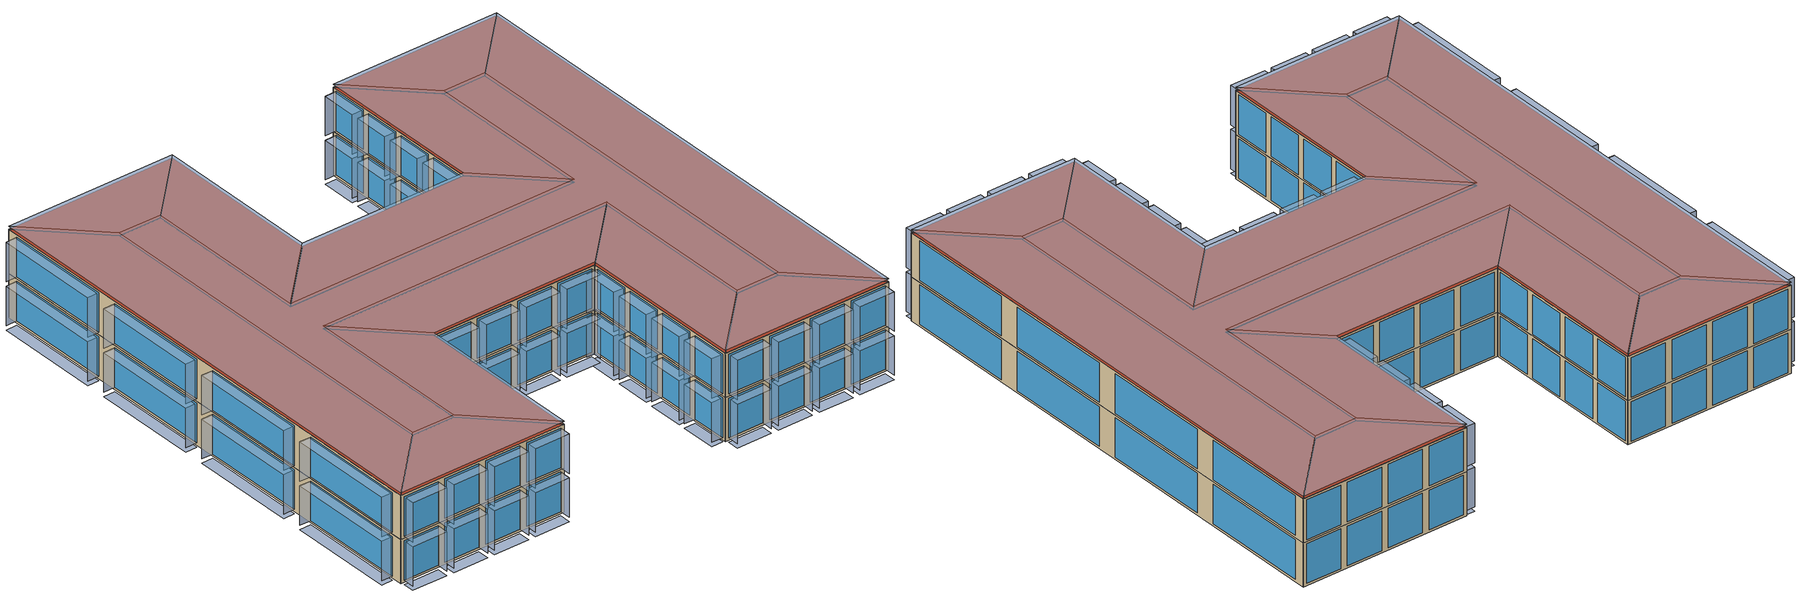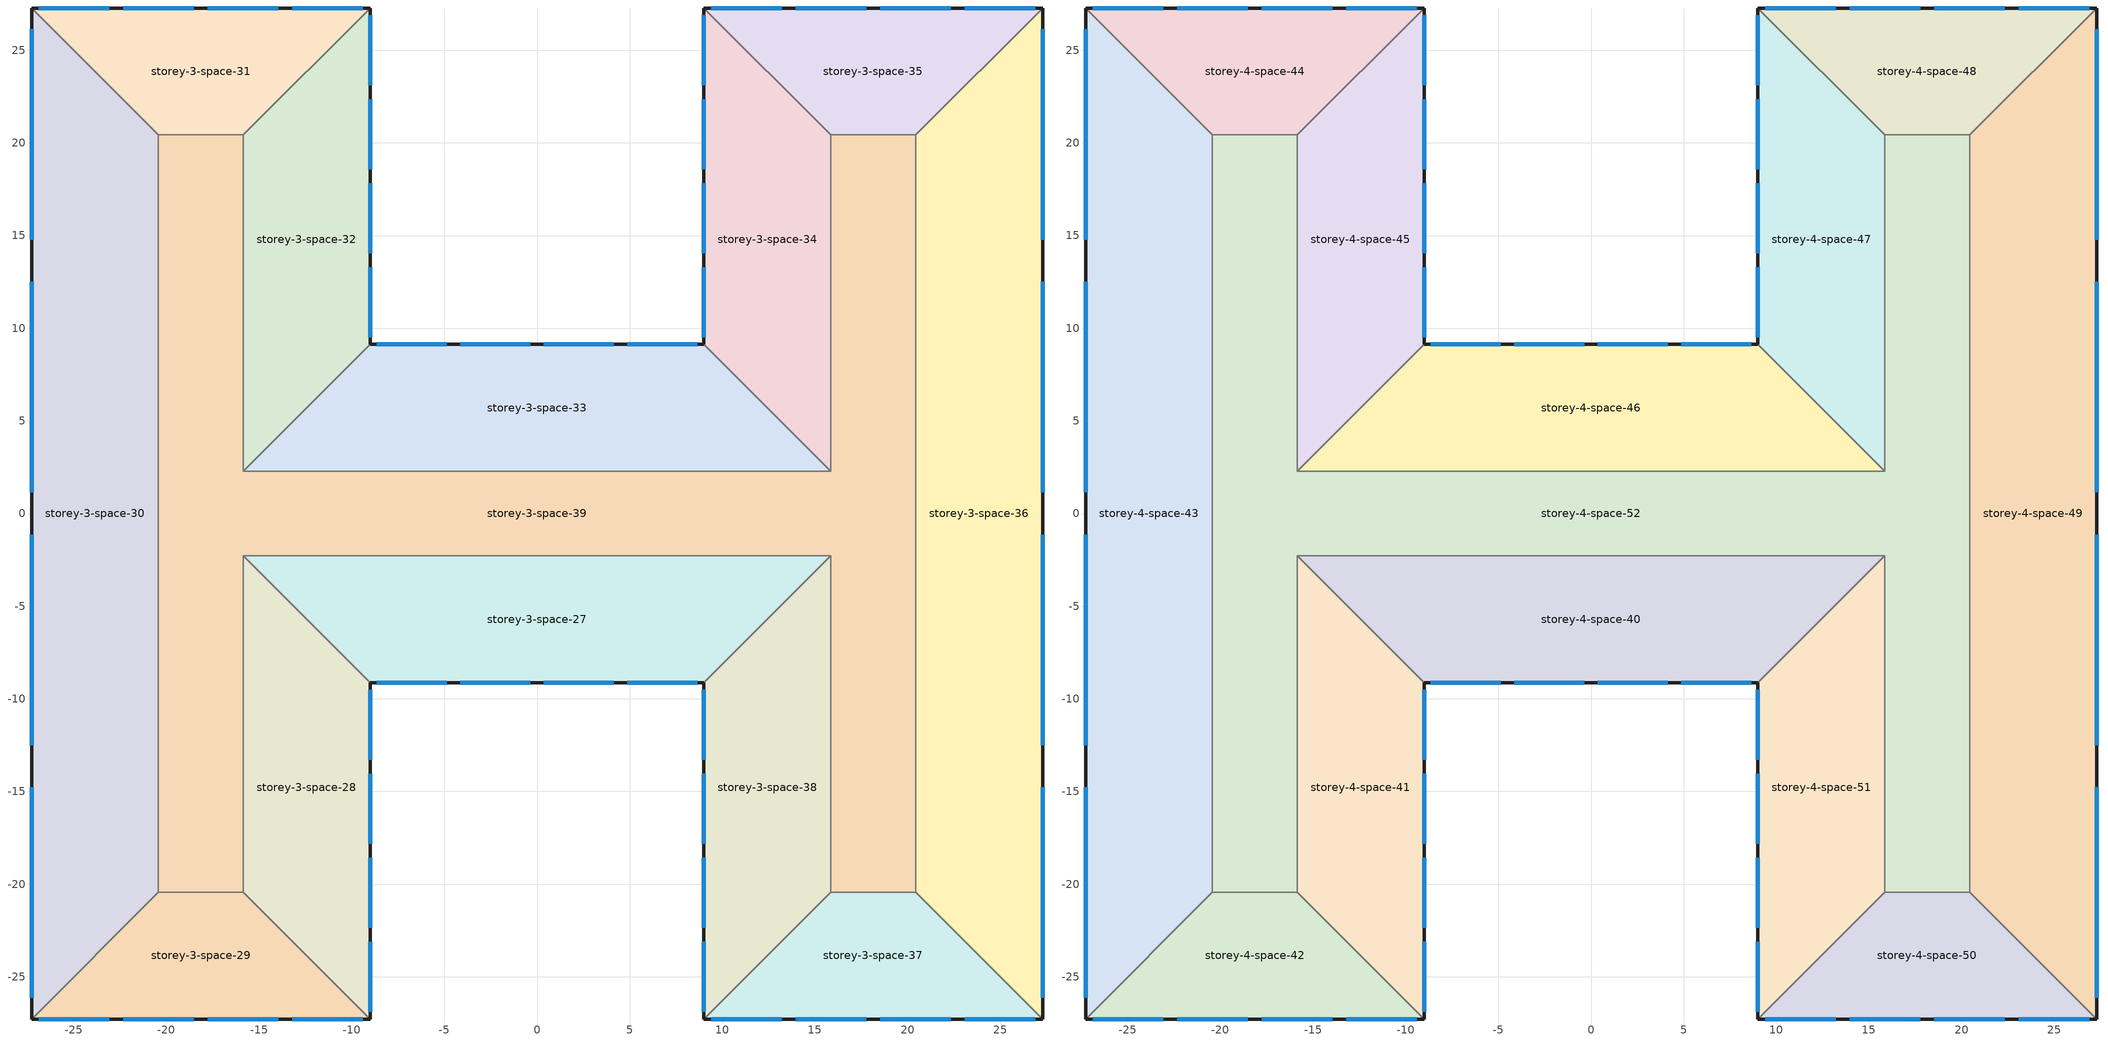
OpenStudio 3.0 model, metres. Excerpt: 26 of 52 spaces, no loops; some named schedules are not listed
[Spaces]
storey-3-space-27
 floor to storey-2-space-14 (Typical Interior Floor): -9.01,-9.13 -15.86,-2.28 15.86,-2.28 9.01,-9.13 z9.17
 wall outside (Typical Mass Wall CZ6 R-13): -9.01,-9.13 9.01,-9.13 z9.14:13.72
 wall to storey-3-space-39 (Typical Interior Wall): 15.86,-2.28 -15.86,-2.28 z9.14:13.72
 wall to storey-3-space-38 (Typical Interior Wall): 9.01,-9.13 15.86,-2.28 z9.14:13.72
 wall to storey-3-space-28 (Typical Interior Wall): -15.86,-2.28 -9.01,-9.13 z9.14:13.72
 window (Typical Mtl Framed CZ6 U-0.55 SHGC-0.4 VT-0.44): 4.88,-9.13 8.64,-9.13 / 0.38,-9.13 4.13,-9.13 / -4.13,-9.13 -0.38,-9.13 / -8.64,-9.13 -4.88,-9.13 z9.37:13.49
storey-3-space-28
 floor to storey-2-space-15 (Typical Interior Floor): -9.01,-27.28 -15.86,-20.43 -15.86,-2.28 -9.01,-9.13 z9.17
 wall outside (Typical Mass Wall CZ6 R-13): -9.01,-27.28 -9.01,-9.13 z9.14:13.72
 wall to storey-3-space-39 (Typical Interior Wall): -15.86,-2.28 -15.86,-20.43 z9.14:13.72
 wall to storey-3-space-29 (Typical Interior Wall): -15.86,-20.43 -9.01,-27.28 z9.14:13.72
 window (Typical Mtl Framed CZ6 U-0.55 SHGC-0.4 VT-0.44): -9.01,-13.29 -9.01,-9.51 / -9.01,-17.83 -9.01,-14.05 / -9.01,-22.37 -9.01,-18.58 / -9.01,-26.9 -9.01,-23.12 z9.37:13.49
storey-3-space-29
 floor to storey-2-space-16 (Typical Interior Floor): -27.28,-27.28 -20.43,-20.43 -15.86,-20.43 -9.01,-27.28 z9.17
 wall outside (Typical Mass Wall CZ6 R-13): -27.28,-27.28 -9.01,-27.28 z9.14:13.72
 wall to storey-3-space-39 (Typical Interior Wall): -15.86,-20.43 -20.43,-20.43 z9.14:13.72
 wall to storey-3-space-30 (Typical Interior Wall): -20.43,-20.43 -27.28,-27.28 z9.14:13.72
 window (Typical Mtl Framed CZ6 U-0.55 SHGC-0.4 VT-0.44): -13.2,-27.28 -9.39,-27.28 / -17.77,-27.28 -13.96,-27.28 / -22.33,-27.28 -18.53,-27.28 / -26.9,-27.28 -23.09,-27.28 z9.37:13.49
storey-3-space-30
 floor to storey-2-space-17 (Typical Interior Floor): -27.28,27.28 -20.43,20.43 -20.43,-20.43 -27.28,-27.28 z9.17
 wall outside (Typical Mass Wall CZ6 R-13): -27.28,27.28 -27.28,-27.28 z9.14:13.72
 wall to storey-3-space-39 (Typical Interior Wall): -20.43,-20.43 -20.43,20.43 z9.14:13.72
 wall to storey-3-space-31 (Typical Interior Wall): -20.43,20.43 -27.28,27.28 z9.14:13.72
 window (Typical Mtl Framed CZ6 U-0.55 SHGC-0.4 VT-0.44): -27.28,-14.78 -27.28,-26.14 / -27.28,-1.14 -27.28,-12.5 / -27.28,12.5 -27.28,1.14 / -27.28,26.14 -27.28,14.78 z9.37:13.49
storey-3-space-31
 floor to storey-2-space-18 (Typical Interior Floor): -9.01,27.28 -15.86,20.43 -20.43,20.43 -27.28,27.28 z9.17
 wall outside (Typical Mass Wall CZ6 R-13): -9.01,27.28 -27.28,27.28 z9.14:13.72
 wall to storey-3-space-39 (Typical Interior Wall): -20.43,20.43 -15.86,20.43 z9.14:13.72
 wall to storey-3-space-32 (Typical Interior Wall): -15.86,20.43 -9.01,27.28 z9.14:13.72
 window (Typical Mtl Framed CZ6 U-0.55 SHGC-0.4 VT-0.44): -23.09,27.28 -26.9,27.28 / -18.53,27.28 -22.33,27.28 / -13.96,27.28 -17.77,27.28 / -9.39,27.28 -13.2,27.28 z9.37:13.49
storey-3-space-32
 floor to storey-2-space-19 (Typical Interior Floor): -9.01,9.13 -15.86,2.28 -15.86,20.43 -9.01,27.28 z9.17
 wall outside (Typical Mass Wall CZ6 R-13): -9.01,9.13 -9.01,27.28 z9.14:13.72
 wall to storey-3-space-39 (Typical Interior Wall): -15.86,20.43 -15.86,2.28 z9.14:13.72
 wall to storey-3-space-33 (Typical Interior Wall): -15.86,2.28 -9.01,9.13 z9.14:13.72
 window (Typical Mtl Framed CZ6 U-0.55 SHGC-0.4 VT-0.44): -9.01,23.12 -9.01,26.9 / -9.01,18.58 -9.01,22.37 / -9.01,14.05 -9.01,17.83 / -9.01,9.51 -9.01,13.29 z9.37:13.49
storey-3-space-33
 floor to storey-2-space-20 (Typical Interior Floor): 9.01,9.13 15.86,2.28 -15.86,2.28 -9.01,9.13 z9.17
 wall outside (Typical Mass Wall CZ6 R-13): 9.01,9.13 -9.01,9.13 z9.14:13.72
 wall to storey-3-space-39 (Typical Interior Wall): -15.86,2.28 15.86,2.28 z9.14:13.72
 wall to storey-3-space-34 (Typical Interior Wall): 15.86,2.28 9.01,9.13 z9.14:13.72
 window (Typical Mtl Framed CZ6 U-0.55 SHGC-0.4 VT-0.44): -4.88,9.13 -8.64,9.13 / -0.38,9.13 -4.13,9.13 / 4.13,9.13 0.38,9.13 / 8.64,9.13 4.88,9.13 z9.37:13.49
storey-3-space-34
 floor to storey-2-space-21 (Typical Interior Floor): 9.01,27.28 15.86,20.43 15.86,2.28 9.01,9.13 z9.17
 wall outside (Typical Mass Wall CZ6 R-13): 9.01,27.28 9.01,9.13 z9.14:13.72
 wall to storey-3-space-39 (Typical Interior Wall): 15.86,2.28 15.86,20.43 z9.14:13.72
 wall to storey-3-space-35 (Typical Interior Wall): 15.86,20.43 9.01,27.28 z9.14:13.72
 window (Typical Mtl Framed CZ6 U-0.55 SHGC-0.4 VT-0.44): 9.01,13.29 9.01,9.51 / 9.01,17.83 9.01,14.05 / 9.01,22.37 9.01,18.58 / 9.01,26.9 9.01,23.12 z9.37:13.49
storey-3-space-35
 floor to storey-2-space-22 (Typical Interior Floor): 27.28,27.28 20.43,20.43 15.86,20.43 9.01,27.28 z9.17
 wall outside (Typical Mass Wall CZ6 R-13): 27.28,27.28 9.01,27.28 z9.14:13.72
 wall to storey-3-space-39 (Typical Interior Wall): 15.86,20.43 20.43,20.43 z9.14:13.72
 wall to storey-3-space-36 (Typical Interior Wall): 20.43,20.43 27.28,27.28 z9.14:13.72
 window (Typical Mtl Framed CZ6 U-0.55 SHGC-0.4 VT-0.44): 13.2,27.28 9.39,27.28 / 17.77,27.28 13.96,27.28 / 22.33,27.28 18.53,27.28 / 26.9,27.28 23.09,27.28 z9.37:13.49
storey-3-space-36
 floor to storey-2-space-23 (Typical Interior Floor): 27.28,-27.28 20.43,-20.43 20.43,20.43 27.28,27.28 z9.17
 wall outside (Typical Mass Wall CZ6 R-13): 27.28,-27.28 27.28,27.28 z9.14:13.72
 wall to storey-3-space-39 (Typical Interior Wall): 20.43,20.43 20.43,-20.43 z9.14:13.72
 wall to storey-3-space-37 (Typical Interior Wall): 20.43,-20.43 27.28,-27.28 z9.14:13.72
 window (Typical Mtl Framed CZ6 U-0.55 SHGC-0.4 VT-0.44): 27.28,14.78 27.28,26.14 / 27.28,1.14 27.28,12.5 / 27.28,-12.5 27.28,-1.14 / 27.28,-26.14 27.28,-14.78 z9.37:13.49
storey-3-space-37
 floor to storey-2-space-24 (Typical Interior Floor): 9.01,-27.28 15.86,-20.43 20.43,-20.43 27.28,-27.28 z9.17
 wall outside (Typical Mass Wall CZ6 R-13): 9.01,-27.28 27.28,-27.28 z9.14:13.72
 wall to storey-3-space-39 (Typical Interior Wall): 20.43,-20.43 15.86,-20.43 z9.14:13.72
 wall to storey-3-space-38 (Typical Interior Wall): 15.86,-20.43 9.01,-27.28 z9.14:13.72
 window (Typical Mtl Framed CZ6 U-0.55 SHGC-0.4 VT-0.44): 23.09,-27.28 26.9,-27.28 / 18.53,-27.28 22.33,-27.28 / 13.96,-27.28 17.77,-27.28 / 9.39,-27.28 13.2,-27.28 z9.37:13.49
storey-3-space-38
 floor to storey-2-space-25 (Typical Interior Floor): 9.01,-9.13 15.86,-2.28 15.86,-20.43 9.01,-27.28 z9.17
 wall outside (Typical Mass Wall CZ6 R-13): 9.01,-9.13 9.01,-27.28 z9.14:13.72
 wall to storey-3-space-39 (Typical Interior Wall): 15.86,-20.43 15.86,-2.28 z9.14:13.72
 window (Typical Mtl Framed CZ6 U-0.55 SHGC-0.4 VT-0.44): 9.01,-23.12 9.01,-26.9 / 9.01,-18.58 9.01,-22.37 / 9.01,-14.05 9.01,-17.83 / 9.01,-9.51 9.01,-13.29 z9.37:13.49
storey-3-space-39
 floor to storey-2-space-26 (Typical Interior Floor): 15.86,-2.28 -15.86,-2.28 -15.86,-20.43 -20.43,-20.43 -20.43,20.43 -15.86,20.43 -15.86,2.28 15.86,2.28 15.86,20.43 20.43,20.43 20.43,-20.43 15.86,-20.43 z9.17
storey-4-space-40
 floor to storey-3-space-27 (Typical Interior Floor): -9.01,-9.13 -15.86,-2.28 15.86,-2.28 9.01,-9.13 z13.75
 wall outside (Typical Mass Wall CZ6 R-13): -9.01,-9.13 9.01,-9.13 z13.72:18.29
 wall to storey-4-space-52 (Typical Interior Wall): 15.86,-2.28 -15.86,-2.28 z13.72:18.29
 wall to storey-4-space-51 (Typical Interior Wall): 9.01,-9.13 15.86,-2.28 z13.72:18.29
 wall to storey-4-space-41 (Typical Interior Wall): -15.86,-2.28 -9.01,-9.13 z13.72:18.29
 window (Typical Mtl Framed CZ6 U-0.55 SHGC-0.4 VT-0.44): 4.88,-9.13 8.64,-9.13 / 0.38,-9.13 4.13,-9.13 / -4.13,-9.13 -0.38,-9.13 / -8.64,-9.13 -4.88,-9.13 z13.94:18.06
 roof outside (Typical IEAD Roof CZ6 R-21): 9.01,-9.13 15.86,-2.28 -15.86,-2.28 -9.01,-9.13 z18.32
storey-4-space-41
 floor to storey-3-space-28 (Typical Interior Floor): -9.01,-27.28 -15.86,-20.43 -15.86,-2.28 -9.01,-9.13 z13.75
 wall outside (Typical Mass Wall CZ6 R-13): -9.01,-27.28 -9.01,-9.13 z13.72:18.29
 wall to storey-4-space-52 (Typical Interior Wall): -15.86,-2.28 -15.86,-20.43 z13.72:18.29
 wall to storey-4-space-42 (Typical Interior Wall): -15.86,-20.43 -9.01,-27.28 z13.72:18.29
 window (Typical Mtl Framed CZ6 U-0.55 SHGC-0.4 VT-0.44): -9.01,-13.29 -9.01,-9.51 / -9.01,-17.83 -9.01,-14.05 / -9.01,-22.37 -9.01,-18.58 / -9.01,-26.9 -9.01,-23.12 z13.94:18.06
 roof outside (Typical IEAD Roof CZ6 R-21): -9.01,-9.13 -15.86,-2.28 -15.86,-20.43 -9.01,-27.28 z18.32
storey-4-space-42
 floor to storey-3-space-29 (Typical Interior Floor): -27.28,-27.28 -20.43,-20.43 -15.86,-20.43 -9.01,-27.28 z13.75
 wall outside (Typical Mass Wall CZ6 R-13): -27.28,-27.28 -9.01,-27.28 z13.72:18.29
 wall to storey-4-space-52 (Typical Interior Wall): -15.86,-20.43 -20.43,-20.43 z13.72:18.29
 wall to storey-4-space-43 (Typical Interior Wall): -20.43,-20.43 -27.28,-27.28 z13.72:18.29
 window (Typical Mtl Framed CZ6 U-0.55 SHGC-0.4 VT-0.44): -13.2,-27.28 -9.39,-27.28 / -17.77,-27.28 -13.96,-27.28 / -22.33,-27.28 -18.53,-27.28 / -26.9,-27.28 -23.09,-27.28 z13.94:18.06
 roof outside (Typical IEAD Roof CZ6 R-21): -9.01,-27.28 -15.86,-20.43 -20.43,-20.43 -27.28,-27.28 z18.32
storey-4-space-43
 floor to storey-3-space-30 (Typical Interior Floor): -27.28,27.28 -20.43,20.43 -20.43,-20.43 -27.28,-27.28 z13.75
 wall outside (Typical Mass Wall CZ6 R-13): -27.28,27.28 -27.28,-27.28 z13.72:18.29
 wall to storey-4-space-52 (Typical Interior Wall): -20.43,-20.43 -20.43,20.43 z13.72:18.29
 wall to storey-4-space-44 (Typical Interior Wall): -20.43,20.43 -27.28,27.28 z13.72:18.29
 window (Typical Mtl Framed CZ6 U-0.55 SHGC-0.4 VT-0.44): -27.28,-14.78 -27.28,-26.14 / -27.28,-1.14 -27.28,-12.5 / -27.28,12.5 -27.28,1.14 / -27.28,26.14 -27.28,14.78 z13.94:18.06
 roof outside (Typical IEAD Roof CZ6 R-21): -27.28,-27.28 -20.43,-20.43 -20.43,20.43 -27.28,27.28 z18.32
storey-4-space-44
 floor to storey-3-space-31 (Typical Interior Floor): -9.01,27.28 -15.86,20.43 -20.43,20.43 -27.28,27.28 z13.75
 wall outside (Typical Mass Wall CZ6 R-13): -9.01,27.28 -27.28,27.28 z13.72:18.29
 wall to storey-4-space-52 (Typical Interior Wall): -20.43,20.43 -15.86,20.43 z13.72:18.29
 wall to storey-4-space-45 (Typical Interior Wall): -15.86,20.43 -9.01,27.28 z13.72:18.29
 window (Typical Mtl Framed CZ6 U-0.55 SHGC-0.4 VT-0.44): -23.09,27.28 -26.9,27.28 / -18.53,27.28 -22.33,27.28 / -13.96,27.28 -17.77,27.28 / -9.39,27.28 -13.2,27.28 z13.94:18.06
 roof outside (Typical IEAD Roof CZ6 R-21): -27.28,27.28 -20.43,20.43 -15.86,20.43 -9.01,27.28 z18.32
storey-4-space-45
 floor to storey-3-space-32 (Typical Interior Floor): -9.01,9.13 -15.86,2.28 -15.86,20.43 -9.01,27.28 z13.75
 wall outside (Typical Mass Wall CZ6 R-13): -9.01,9.13 -9.01,27.28 z13.72:18.29
 wall to storey-4-space-52 (Typical Interior Wall): -15.86,20.43 -15.86,2.28 z13.72:18.29
 wall to storey-4-space-46 (Typical Interior Wall): -15.86,2.28 -9.01,9.13 z13.72:18.29
 window (Typical Mtl Framed CZ6 U-0.55 SHGC-0.4 VT-0.44): -9.01,23.12 -9.01,26.9 / -9.01,18.58 -9.01,22.37 / -9.01,14.05 -9.01,17.83 / -9.01,9.51 -9.01,13.29 z13.94:18.06
 roof outside (Typical IEAD Roof CZ6 R-21): -9.01,27.28 -15.86,20.43 -15.86,2.28 -9.01,9.13 z18.32
storey-4-space-46
 floor to storey-3-space-33 (Typical Interior Floor): 9.01,9.13 15.86,2.28 -15.86,2.28 -9.01,9.13 z13.75
 wall outside (Typical Mass Wall CZ6 R-13): 9.01,9.13 -9.01,9.13 z13.72:18.29
 wall to storey-4-space-52 (Typical Interior Wall): -15.86,2.28 15.86,2.28 z13.72:18.29
 wall to storey-4-space-47 (Typical Interior Wall): 15.86,2.28 9.01,9.13 z13.72:18.29
 window (Typical Mtl Framed CZ6 U-0.55 SHGC-0.4 VT-0.44): -4.88,9.13 -8.64,9.13 / -0.38,9.13 -4.13,9.13 / 4.13,9.13 0.38,9.13 / 8.64,9.13 4.88,9.13 z13.94:18.06
 roof outside (Typical IEAD Roof CZ6 R-21): -9.01,9.13 -15.86,2.28 15.86,2.28 9.01,9.13 z18.32
storey-4-space-47
 floor to storey-3-space-34 (Typical Interior Floor): 9.01,27.28 15.86,20.43 15.86,2.28 9.01,9.13 z13.75
 wall outside (Typical Mass Wall CZ6 R-13): 9.01,27.28 9.01,9.13 z13.72:18.29
 wall to storey-4-space-52 (Typical Interior Wall): 15.86,2.28 15.86,20.43 z13.72:18.29
 wall to storey-4-space-48 (Typical Interior Wall): 15.86,20.43 9.01,27.28 z13.72:18.29
 window (Typical Mtl Framed CZ6 U-0.55 SHGC-0.4 VT-0.44): 9.01,13.29 9.01,9.51 / 9.01,17.83 9.01,14.05 / 9.01,22.37 9.01,18.58 / 9.01,26.9 9.01,23.12 z13.94:18.06
 roof outside (Typical IEAD Roof CZ6 R-21): 9.01,9.13 15.86,2.28 15.86,20.43 9.01,27.28 z18.32
storey-4-space-48
 floor to storey-3-space-35 (Typical Interior Floor): 27.28,27.28 20.43,20.43 15.86,20.43 9.01,27.28 z13.75
 wall outside (Typical Mass Wall CZ6 R-13): 27.28,27.28 9.01,27.28 z13.72:18.29
 wall to storey-4-space-52 (Typical Interior Wall): 15.86,20.43 20.43,20.43 z13.72:18.29
 wall to storey-4-space-49 (Typical Interior Wall): 20.43,20.43 27.28,27.28 z13.72:18.29
 window (Typical Mtl Framed CZ6 U-0.55 SHGC-0.4 VT-0.44): 13.2,27.28 9.39,27.28 / 17.77,27.28 13.96,27.28 / 22.33,27.28 18.53,27.28 / 26.9,27.28 23.09,27.28 z13.94:18.06
 roof outside (Typical IEAD Roof CZ6 R-21): 9.01,27.28 15.86,20.43 20.43,20.43 27.28,27.28 z18.32
storey-4-space-49
 floor to storey-3-space-36 (Typical Interior Floor): 27.28,-27.28 20.43,-20.43 20.43,20.43 27.28,27.28 z13.75
 wall outside (Typical Mass Wall CZ6 R-13): 27.28,-27.28 27.28,27.28 z13.72:18.29
 wall to storey-4-space-52 (Typical Interior Wall): 20.43,20.43 20.43,-20.43 z13.72:18.29
 wall to storey-4-space-50 (Typical Interior Wall): 20.43,-20.43 27.28,-27.28 z13.72:18.29
 window (Typical Mtl Framed CZ6 U-0.55 SHGC-0.4 VT-0.44): 27.28,14.78 27.28,26.14 / 27.28,1.14 27.28,12.5 / 27.28,-12.5 27.28,-1.14 / 27.28,-26.14 27.28,-14.78 z13.94:18.06
 roof outside (Typical IEAD Roof CZ6 R-21): 27.28,27.28 20.43,20.43 20.43,-20.43 27.28,-27.28 z18.32
storey-4-space-50
 floor to storey-3-space-37 (Typical Interior Floor): 9.01,-27.28 15.86,-20.43 20.43,-20.43 27.28,-27.28 z13.75
 wall outside (Typical Mass Wall CZ6 R-13): 9.01,-27.28 27.28,-27.28 z13.72:18.29
 wall to storey-4-space-52 (Typical Interior Wall): 20.43,-20.43 15.86,-20.43 z13.72:18.29
 wall to storey-4-space-51 (Typical Interior Wall): 15.86,-20.43 9.01,-27.28 z13.72:18.29
 window (Typical Mtl Framed CZ6 U-0.55 SHGC-0.4 VT-0.44): 23.09,-27.28 26.9,-27.28 / 18.53,-27.28 22.33,-27.28 / 13.96,-27.28 17.77,-27.28 / 9.39,-27.28 13.2,-27.28 z13.94:18.06
 roof outside (Typical IEAD Roof CZ6 R-21): 27.28,-27.28 20.43,-20.43 15.86,-20.43 9.01,-27.28 z18.32
storey-4-space-51
 floor to storey-3-space-38 (Typical Interior Floor): 9.01,-9.13 15.86,-2.28 15.86,-20.43 9.01,-27.28 z13.75
 wall outside (Typical Mass Wall CZ6 R-13): 9.01,-9.13 9.01,-27.28 z13.72:18.29
 wall to storey-4-space-52 (Typical Interior Wall): 15.86,-20.43 15.86,-2.28 z13.72:18.29
 window (Typical Mtl Framed CZ6 U-0.55 SHGC-0.4 VT-0.44): 9.01,-23.12 9.01,-26.9 / 9.01,-18.58 9.01,-22.37 / 9.01,-14.05 9.01,-17.83 / 9.01,-9.51 9.01,-13.29 z13.94:18.06
 roof outside (Typical IEAD Roof CZ6 R-21): 9.01,-27.28 15.86,-20.43 15.86,-2.28 9.01,-9.13 z18.32
storey-4-space-52
 floor to storey-3-space-39 (Typical Interior Floor): 15.86,-2.28 -15.86,-2.28 -15.86,-20.43 -20.43,-20.43 -20.43,20.43 -15.86,20.43 -15.86,2.28 15.86,2.28 15.86,20.43 20.43,20.43 20.43,-20.43 15.86,-20.43 z13.75
 roof outside (Typical IEAD Roof CZ6 R-21): 15.86,-20.43 20.43,-20.43 20.43,20.43 15.86,20.43 15.86,2.28 -15.86,2.28 -15.86,20.43 -20.43,20.43 -20.43,-20.43 -15.86,-20.43 -15.86,-2.28 15.86,-2.28 z18.32
shading: 4.88,-9.13 4.88,-10.35 / 8.64,-10.35 8.64,-9.13 / 0.38,-9.13 0.38,-10.35 / 4.13,-10.35 4.13,-9.13 / -4.13,-9.13 -4.13,-10.35 / -0.38,-10.35 -0.38,-9.13 / -8.64,-9.13 -8.64,-10.35 / -4.88,-10.35 -4.88,-9.13 / -13.2,-27.28 -13.2,-28.5 / -9.39,-28.5 -9.39,-27.28 / -17.77,-27.28 -17.77,-28.5 / -13.96,-28.5 -13.96,-27.28 / -22.33,-27.28 -22.33,-28.5 / -18.53,-28.5 -18.53,-27.28 / -26.9,-27.28 -26.9,-28.5 / -23.09,-28.5 -23.09,-27.28 / -27.28,-14.78 -28.5,-14.78 / -28.5,-26.14 -27.28,-26.14 / -27.28,-1.14 -28.5,-1.14 / -28.5,-12.5 -27.28,-12.5 / -27.28,12.5 -28.5,12.5 / -28.5,1.14 -27.28,1.14 / -27.28,26.14 -28.5,26.14 / -28.5,14.78 -27.28,14.78 / 9.01,13.29 7.79,13.29 / 7.79,9.51 9.01,9.51 / 9.01,17.83 7.79,17.83 / 7.79,14.05 9.01,14.05 / 9.01,22.37 7.79,22.37 / 7.79,18.58 9.01,18.58 / 9.01,26.9 7.79,26.9 / 7.79,23.12 9.01,23.12 / 23.09,-27.28 23.09,-28.5 / 26.9,-28.5 26.9,-27.28 / 18.53,-27.28 18.53,-28.5 / 22.33,-28.5 22.33,-27.28 / 13.96,-27.28 13.96,-28.5 / 17.77,-28.5 17.77,-27.28 / 9.39,-27.28 9.39,-28.5 / 13.2,-28.5 13.2,-27.28 / 9.01,-23.12 7.79,-23.12 / 7.79,-26.9 9.01,-26.9 / 9.01,-18.58 7.79,-18.58 / 7.79,-22.37 9.01,-22.37 / 9.01,-14.05 7.79,-14.05 / 7.79,-17.83 9.01,-17.83 / 9.01,-9.51 7.79,-9.51 / 7.79,-13.29 9.01,-13.29 z9.37:13.49; 4.88,-9.13 4.88,-10.35 / 8.64,-10.35 8.64,-9.13 / 0.38,-9.13 0.38,-10.35 / 4.13,-10.35 4.13,-9.13 / -4.13,-9.13 -4.13,-10.35 / -0.38,-10.35 -0.38,-9.13 / -8.64,-9.13 -8.64,-10.35 / -4.88,-10.35 -4.88,-9.13 / -13.2,-27.28 -13.2,-28.5 / -9.39,-28.5 -9.39,-27.28 / -17.77,-27.28 -17.77,-28.5 / -13.96,-28.5 -13.96,-27.28 / -22.33,-27.28 -22.33,-28.5 / -18.53,-28.5 -18.53,-27.28 / -26.9,-27.28 -26.9,-28.5 / -23.09,-28.5 -23.09,-27.28 / -27.28,-14.78 -28.5,-14.78 / -28.5,-26.14 -27.28,-26.14 / -27.28,-1.14 -28.5,-1.14 / -28.5,-12.5 -27.28,-12.5 / -27.28,12.5 -28.5,12.5 / -28.5,1.14 -27.28,1.14 / -27.28,26.14 -28.5,26.14 / -28.5,14.78 -27.28,14.78 / 9.01,13.29 7.79,13.29 / 7.79,9.51 9.01,9.51 / 9.01,17.83 7.79,17.83 / 7.79,14.05 9.01,14.05 / 9.01,22.37 7.79,22.37 / 7.79,18.58 9.01,18.58 / 9.01,26.9 7.79,26.9 / 7.79,23.12 9.01,23.12 / 23.09,-27.28 23.09,-28.5 / 26.9,-28.5 26.9,-27.28 / 18.53,-27.28 18.53,-28.5 / 22.33,-28.5 22.33,-27.28 / 13.96,-27.28 13.96,-28.5 / 17.77,-28.5 17.77,-27.28 / 9.39,-27.28 9.39,-28.5 / 13.2,-28.5 13.2,-27.28 / 9.01,-23.12 7.79,-23.12 / 7.79,-26.9 9.01,-26.9 / 9.01,-18.58 7.79,-18.58 / 7.79,-22.37 9.01,-22.37 / 9.01,-14.05 7.79,-14.05 / 7.79,-17.83 9.01,-17.83 / 9.01,-9.51 7.79,-9.51 / 7.79,-13.29 9.01,-13.29 z13.94:18.06; 4.88,-9.13 4.88,-10.35 8.64,-10.35 8.64,-9.13 z8.92; 0.38,-9.13 0.38,-10.35 4.13,-10.35 4.13,-9.13 z8.92; -4.13,-9.13 -4.13,-10.35 -0.38,-10.35 -0.38,-9.13 z8.92; -8.64,-9.13 -8.64,-10.35 -4.88,-10.35 -4.88,-9.13 z8.92; -13.2,-27.28 -13.2,-28.5 -9.39,-28.5 -9.39,-27.28 z8.92; -17.77,-27.28 -17.77,-28.5 -13.96,-28.5 -13.96,-27.28 z8.92; -22.33,-27.28 -22.33,-28.5 -18.53,-28.5 -18.53,-27.28 z8.92; -26.9,-27.28 -26.9,-28.5 -23.09,-28.5 -23.09,-27.28 z8.92; -27.28,-14.78 -28.5,-14.78 -28.5,-26.14 -27.28,-26.14 z8.92; -27.28,-1.14 -28.5,-1.14 -28.5,-12.5 -27.28,-12.5 z8.92; -27.28,12.5 -28.5,12.5 -28.5,1.14 -27.28,1.14 z8.92; -27.28,26.14 -28.5,26.14 -28.5,14.78 -27.28,14.78 z8.92; 9.01,13.29 7.79,13.29 7.79,9.51 9.01,9.51 z8.92; 9.01,17.83 7.79,17.83 7.79,14.05 9.01,14.05 z8.92; 9.01,22.37 7.79,22.37 7.79,18.58 9.01,18.58 z8.92; 9.01,26.9 7.79,26.9 7.79,23.12 9.01,23.12 z8.92; 23.09,-27.28 23.09,-28.5 26.9,-28.5 26.9,-27.28 z8.92; 18.53,-27.28 18.53,-28.5 22.33,-28.5 22.33,-27.28 z8.92; 13.96,-27.28 13.96,-28.5 17.77,-28.5 17.77,-27.28 z8.92; 9.39,-27.28 9.39,-28.5 13.2,-28.5 13.2,-27.28 z8.92; 9.01,-23.12 7.79,-23.12 7.79,-26.9 9.01,-26.9 z8.92; 9.01,-18.58 7.79,-18.58 7.79,-22.37 9.01,-22.37 z8.92; 9.01,-14.05 7.79,-14.05 7.79,-17.83 9.01,-17.83 z8.92; 9.01,-9.51 7.79,-9.51 7.79,-13.29 9.01,-13.29 z8.92; 4.88,-9.13 4.88,-10.35 8.64,-10.35 8.64,-9.13 z13.49; 0.38,-9.13 0.38,-10.35 4.13,-10.35 4.13,-9.13 z13.49; -4.13,-9.13 -4.13,-10.35 -0.38,-10.35 -0.38,-9.13 z13.49; -8.64,-9.13 -8.64,-10.35 -4.88,-10.35 -4.88,-9.13 z13.49; -13.2,-27.28 -13.2,-28.5 -9.39,-28.5 -9.39,-27.28 z13.49; -17.77,-27.28 -17.77,-28.5 -13.96,-28.5 -13.96,-27.28 z13.49; -22.33,-27.28 -22.33,-28.5 -18.53,-28.5 -18.53,-27.28 z13.49; -26.9,-27.28 -26.9,-28.5 -23.09,-28.5 -23.09,-27.28 z13.49; -27.28,-14.78 -28.5,-14.78 -28.5,-26.14 -27.28,-26.14 z13.49; -27.28,-1.14 -28.5,-1.14 -28.5,-12.5 -27.28,-12.5 z13.49; -27.28,12.5 -28.5,12.5 -28.5,1.14 -27.28,1.14 z13.49; -27.28,26.14 -28.5,26.14 -28.5,14.78 -27.28,14.78 z13.49; 9.01,13.29 7.79,13.29 7.79,9.51 9.01,9.51 z13.49; 9.01,17.83 7.79,17.83 7.79,14.05 9.01,14.05 z13.49; 9.01,22.37 7.79,22.37 7.79,18.58 9.01,18.58 z13.49; 9.01,26.9 7.79,26.9 7.79,23.12 9.01,23.12 z13.49; 23.09,-27.28 23.09,-28.5 26.9,-28.5 26.9,-27.28 z13.49; 18.53,-27.28 18.53,-28.5 22.33,-28.5 22.33,-27.28 z13.49; 13.96,-27.28 13.96,-28.5 17.77,-28.5 17.77,-27.28 z13.49; 9.39,-27.28 9.39,-28.5 13.2,-28.5 13.2,-27.28 z13.49; 9.01,-23.12 7.79,-23.12 7.79,-26.9 9.01,-26.9 z13.49; 9.01,-18.58 7.79,-18.58 7.79,-22.37 9.01,-22.37 z13.49; 9.01,-14.05 7.79,-14.05 7.79,-17.83 9.01,-17.83 z13.49; 9.01,-9.51 7.79,-9.51 7.79,-13.29 9.01,-13.29 z13.49; 4.88,-9.13 4.88,-10.35 8.64,-10.35 8.64,-9.13 z18.06; 0.38,-9.13 0.38,-10.35 4.13,-10.35 4.13,-9.13 z18.06; -4.13,-9.13 -4.13,-10.35 -0.38,-10.35 -0.38,-9.13 z18.06; -8.64,-9.13 -8.64,-10.35 -4.88,-10.35 -4.88,-9.13 z18.06; -13.2,-27.28 -13.2,-28.5 -9.39,-28.5 -9.39,-27.28 z18.06; -17.77,-27.28 -17.77,-28.5 -13.96,-28.5 -13.96,-27.28 z18.06; -22.33,-27.28 -22.33,-28.5 -18.53,-28.5 -18.53,-27.28 z18.06; -26.9,-27.28 -26.9,-28.5 -23.09,-28.5 -23.09,-27.28 z18.06; -27.28,-14.78 -28.5,-14.78 -28.5,-26.14 -27.28,-26.14 z18.06; -27.28,-1.14 -28.5,-1.14 -28.5,-12.5 -27.28,-12.5 z18.06; -27.28,12.5 -28.5,12.5 -28.5,1.14 -27.28,1.14 z18.06; -27.28,26.14 -28.5,26.14 -28.5,14.78 -27.28,14.78 z18.06; 9.01,13.29 7.79,13.29 7.79,9.51 9.01,9.51 z18.06; 9.01,17.83 7.79,17.83 7.79,14.05 9.01,14.05 z18.06; 9.01,22.37 7.79,22.37 7.79,18.58 9.01,18.58 z18.06; 9.01,26.9 7.79,26.9 7.79,23.12 9.01,23.12 z18.06; 23.09,-27.28 23.09,-28.5 26.9,-28.5 26.9,-27.28 z18.06; 18.53,-27.28 18.53,-28.5 22.33,-28.5 22.33,-27.28 z18.06; 13.96,-27.28 13.96,-28.5 17.77,-28.5 17.77,-27.28 z18.06; 9.39,-27.28 9.39,-28.5 13.2,-28.5 13.2,-27.28 z18.06; 9.01,-23.12 7.79,-23.12 7.79,-26.9 9.01,-26.9 z18.06; 9.01,-18.58 7.79,-18.58 7.79,-22.37 9.01,-22.37 z18.06; 9.01,-14.05 7.79,-14.05 7.79,-17.83 9.01,-17.83 z18.06; 9.01,-9.51 7.79,-9.51 7.79,-13.29 9.01,-13.29 z18.06; -9.01,-9.13 -15.86,-2.28 -15.86,-20.43 -9.01,-27.28 z18.62; 9.01,9.13 15.86,2.28 15.86,20.43 9.01,27.28 z18.62; 27.28,-27.28 20.43,-20.43 15.86,-20.43 9.01,-27.28 z18.62; 15.86,-20.43 20.43,-20.43 20.43,20.43 15.86,20.43 15.86,2.28 -15.86,2.28 -15.86,20.43 -20.43,20.43 -20.43,-20.43 -15.86,-20.43 -15.86,-2.28 15.86,-2.28 z18.62; -9.01,9.13 -15.86,2.28 15.86,2.28 9.01,9.13 z18.62; 27.28,27.28 20.43,20.43 20.43,-20.43 27.28,-27.28 z18.62; -27.28,-27.28 -20.43,-20.43 -20.43,20.43 -27.28,27.28 z18.62; -9.01,-27.28 -15.86,-20.43 -20.43,-20.43 -27.28,-27.28 z18.62; 9.01,-9.13 15.86,-2.28 -15.86,-2.28 -9.01,-9.13 z18.62; -27.28,27.28 -20.43,20.43 -15.86,20.43 -9.01,27.28 z18.62; -9.01,27.28 -15.86,20.43 -15.86,2.28 -9.01,9.13 z18.62; 9.01,27.28 15.86,20.43 20.43,20.43 27.28,27.28 z18.62; 9.01,-27.28 15.86,-20.43 15.86,-2.28 9.01,-9.13 z18.62
[Building]
1: North Axis {deg}=0; Standards Template=90.1-2010; Standards Building Type=Office
[Site]
Minneapolis Crystal_USA: Latitude {deg}=44; Longitude {deg}=-93
[Site:GroundTemperature:BuildingSurface]
20.33, 20.25, 20.32, 20.41, 20.52, 22.76, 23.18, 23.28, 23.3, 21.04, 20.67, 20.45
[SizingPeriod:DesignDay] Barometric Pressure {Pa}=98182; Sky Clearness=0; Rain Indicator=0; Snow Indicator=0; Day of Month=21; Daylight Saving Time Indicator=0; Dry-Bulb Temperature Range Modifier Type=DefaultMultipliers
Name | Maximum Dry-Bulb Temperature {C} | Daily Dry-Bulb Temperature Range {deltaC} | Humidity Indicating Conditions at Maximum Dry-Bulb | Wind Speed {m/s} | Wind Direction {deg} | Month | Day Type | Humidity Indicating Type | Solar Model Indicator | ASHRAE Taub | ASHRAE Taud
Minneapolis Crystal Ann Clg .4% Condns Enth=>MDB | 30.7 | 10.7 | 77800 | 5.7 | 190 | 7 | SummerDesignDay | Enthalpy | ASHRAETau | 0.415 | 2.179
Minneapolis Crystal Ann Htg 99.6% Condns DB | -22.6 | 0 | -22.6 | 3.5 | 310 | 1 | WinterDesignDay | Wetbulb | ASHRAEClearSky
Minneapolis Crystal Ann Htg Wind 99.6% Condns WS=>MCDB | -6 | 0 | -6 | 10.6 | 310 | 1 | WinterDesignDay | Wetbulb | ASHRAEClearSky
Minneapolis Crystal Ann Clg .4% Condns DP=>MDB | 28.3 | 10.7 | 22.9 | 5.7 | 190 | 7 | SummerDesignDay | Dewpoint | ASHRAETau | 0.415 | 2.179
[ClimateZones]
Climate Zone Institution Name 1=ASHRAE; Climate Zone Document Name 1=ASHRAE climate zone descriptions; Climate Zone Document Year 1=2006; Climate Zone Value 1=6A
[Construction]
Typical Interior Floor: 100mm Normalweight concrete floor, CP02 CARPET PAD
Typical Interior Wall: G01 13mm gypsum board, G01 13mm gypsum board
Typical Mass Wall CZ6 R-13: 1IN Stucco, 8IN CONCRETE HW RefBldg, Typical Insulation R-10.11, 1/2IN Gypsum
Typical IEAD Roof CZ6 R-21: Roof Membrane, Typical Insulation R-19.72 4, Metal Roof Surface
Typical Mtl Framed CZ6 U-0.55 SHGC-0.4 VT-0.44: Simple Glazing U-0.55 SHGC-0.4 2
[Material]
Name | Roughness | Thickness {m} | Conductivity {W/m-K} | Density {kg/m3} | Specific Heat {J/kg-K} | Solar Absorptance | Visible Absorptance | Thermal Absorptance
100mm Normalweight concrete floor | MediumRough | 0.1016 | 2.31045 | 2322 | 832.557 | 0 | 0
G01 13mm gypsum board | Smooth | 0.0127 | 0.160031 | 800.001 | 1090.73 | 0.7 | 0.5 | 0.9
1IN Stucco | Smooth | 0.0253 | 0.6918 | 1858 | 837 | 0.7 | 0.92 | 0.9
8IN CONCRETE HW RefBldg | Rough | 0.2032 | 1.311 | 2240 | 836.8 | 0.7 | 0.7 | 0.9
1/2IN Gypsum | Smooth | 0.0127 | 0.16 | 784.9 | 830 | 0.4 | 0.4 | 0.9
Roof Membrane | VeryRough | 0.0095 | 0.16 | 1121.29 | 1460 | 0.7 | 0.7 | 0.9
Metal Roof Surface | Smooth | 0.0008 | 45.28 | 7824 | 500 | 0.7 | 0.7 | 0.9
[Material:NoMass] Roughness=Smooth; Thermal Absorptance=0.9; Solar Absorptance=0.7
Name | Thermal Resistance {m2-K/W} | Visible Absorptance
CP02 CARPET PAD | 0.21648 | 0.8
Typical Insulation R-10.11 | 1.78074 | 0.7
Typical Insulation R-19.72 4 | 3.4722 | 0.7
[WindowMaterial:SimpleGlazingSystem]
Simple Glazing U-0.55 SHGC-0.4 2: U-Factor {W/m2-K}=3.12304; Solar Heat Gain Coefficient=0.4; Visible Transmittance=0.44
[ThermalZone] Use Ideal Air Loads=No
Name | Thermostat
storey-3-zone-27 | Thermostat Setpoint Dual Setpoint 45
storey-3-zone-28 | Thermostat Setpoint Dual Setpoint 33
storey-3-zone-29 | Thermostat Setpoint Dual Setpoint 48
storey-3-zone-30 | Thermostat Setpoint Dual Setpoint 49
storey-3-zone-31 | Thermostat Setpoint Dual Setpoint 36
storey-3-zone-32 | Thermostat Setpoint Dual Setpoint 46
storey-3-zone-33 | Thermostat Setpoint Dual Setpoint 41
storey-3-zone-34 | Thermostat Setpoint Dual Setpoint 14
storey-3-zone-35 | Thermostat Setpoint Dual Setpoint 47
storey-3-zone-36 | Thermostat Setpoint Dual Setpoint 23
storey-3-zone-37 | Thermostat Setpoint Dual Setpoint 38
storey-3-zone-38 | Thermostat Setpoint Dual Setpoint 8
storey-3-zone-39 | Thermostat Setpoint Dual Setpoint 6
storey-4-zone-40 | Thermostat Setpoint Dual Setpoint 5
storey-4-zone-41 | Thermostat Setpoint Dual Setpoint 7
storey-4-zone-42 | Thermostat Setpoint Dual Setpoint 16
storey-4-zone-43 | Thermostat Setpoint Dual Setpoint 4
storey-4-zone-44 | Thermostat Setpoint Dual Setpoint 15
storey-4-zone-45 | Thermostat Setpoint Dual Setpoint 3
storey-4-zone-46 | Thermostat Setpoint Dual Setpoint 2
storey-4-zone-47 | Thermostat Setpoint Dual Setpoint 53
storey-4-zone-48 | Thermostat Setpoint Dual Setpoint 22
storey-4-zone-49 | Thermostat Setpoint Dual Setpoint 52
storey-4-zone-50 | Thermostat Setpoint Dual Setpoint 28
storey-4-zone-51 | Thermostat Setpoint Dual Setpoint 51
storey-4-zone-52 | Thermostat Setpoint Dual Setpoint 1
[BuildingStory]
storey 3; storey 4
[Space] Space Type=Office-OpenOffice
Name | Building Story | Thermal Zone
storey-3-space-27 | storey 3 | storey-3-zone-27
storey-3-space-28 | storey 3 | storey-3-zone-28
storey-3-space-29 | storey 3 | storey-3-zone-29
storey-3-space-30 | storey 3 | storey-3-zone-30
storey-3-space-31 | storey 3 | storey-3-zone-31
storey-3-space-32 | storey 3 | storey-3-zone-32
storey-3-space-33 | storey 3 | storey-3-zone-33
storey-3-space-34 | storey 3 | storey-3-zone-34
storey-3-space-35 | storey 3 | storey-3-zone-35
storey-3-space-36 | storey 3 | storey-3-zone-36
storey-3-space-37 | storey 3 | storey-3-zone-37
storey-3-space-38 | storey 3 | storey-3-zone-38
storey-3-space-39 | storey 3 | storey-3-zone-39
storey-4-space-40 | storey 4 | storey-4-zone-40
storey-4-space-41 | storey 4 | storey-4-zone-41
storey-4-space-42 | storey 4 | storey-4-zone-42
storey-4-space-43 | storey 4 | storey-4-zone-43
storey-4-space-44 | storey 4 | storey-4-zone-44
storey-4-space-45 | storey 4 | storey-4-zone-45
storey-4-space-46 | storey 4 | storey-4-zone-46
storey-4-space-47 | storey 4 | storey-4-zone-47
storey-4-space-48 | storey 4 | storey-4-zone-48
storey-4-space-49 | storey 4 | storey-4-zone-49
storey-4-space-50 | storey 4 | storey-4-zone-50
storey-4-space-51 | storey 4 | storey-4-zone-51
storey-4-space-52 | storey 4 | storey-4-zone-52
[SpaceType]
Office-OpenOffice: Default Schedule Set=Office-OpenOffice; Design Specification Outdoor Air Object=Office-OpenOffice-ventilation; Standards Building Type=Office; Standards Space Type=OpenOffice
[DefaultScheduleSet]
Office-OpenOffice: Number of People Schedule=Office_OpenOffice_Large_OCC_SPEED; People Activity Level Schedule=Office_OpenOffice_Large_ACTIVITY_SPEED; Lighting Schedule=Office_OpenOffice_Large_LIGHT_2010_SPEED; Electric Equipment Schedule=Office_OpenOffice_Large_EQUIP_2010_SPEED; Infiltration Schedule=Office_OpenOffice_Large_INFIL_SPEED
[DesignSpecification:OutdoorAir]
Office-OpenOffice-ventilation: Outdoor Air Method=Sum; Outdoor Air Flow per Person {m3/s-person}=0.00235974; Outdoor Air Flow per Floor Area {m3/s-m2}=0.0003048; Outdoor Air Flow Rate Fraction Schedule=Office_OpenOffice_Large_OA_SPEED
[Lights:Definition]
Office-OpenOffice_lights: Design Level Calculation Method=Watts/Area; Watts per Space Floor Area {W/m2}=10.5486; Fraction Radiant=0.4; Fraction Visible=0.2; Return Air Fraction=0.4
[Lights]
Office-OpenOffice_lights: Lights Definition=Office-OpenOffice_lights; Space or SpaceType=Office-OpenOffice; Fraction Replaceable=1
[ElectricEquipment:Definition]
Office-OpenOffice_equipment: Design Level Calculation Method=Watts/Area; Watts per Space Floor Area {W/m2}=7.64238; Fraction Radiant=0.5
[ElectricEquipment]
Office-OpenOffice_equipment: Electric Equipment Definition=Office-OpenOffice_equipment; Space or SpaceType=Office-OpenOffice
[People:Definition]
Office-OpenOffice_People: Number of People Calculation Method=People/Area; People per Space Floor Area {person/m2}=0.0565105; Fraction Radiant=0.3
[People]
Office-OpenOffice_People: People Definition=Office-OpenOffice_People; Space or SpaceType=Office-OpenOffice; Multiplier=1
[SpaceInfiltration:DesignFlowRate]
Office-OpenOffice-infiltration: Space or SpaceType=Office-OpenOffice; Design Flow Rate Calculation Method=Flow/ExteriorWallArea; Flow per Exterior Surface Area {m3/s-m2}=0.000226568
[ThermostatSetpoint:DualSetpoint] Heating Setpoint Temperature Schedule=Office_OpenOffice_Large_HTGSETP_SPEED; Cooling Setpoint Temperature Schedule=Office_OpenOffice_Large_CLGSETP_SPEED
Thermostat Setpoint Dual Setpoint 51; Thermostat Setpoint Dual Setpoint 52; Thermostat Setpoint Dual Setpoint 53; Thermostat Setpoint Dual Setpoint 1; Thermostat Setpoint Dual Setpoint 2; Thermostat Setpoint Dual Setpoint 3; Thermostat Setpoint Dual Setpoint 4; Thermostat Setpoint Dual Setpoint 5; Thermostat Setpoint Dual Setpoint 6; Thermostat Setpoint Dual Setpoint 7; Thermostat Setpoint Dual Setpoint 8; Thermostat Setpoint Dual Setpoint 14; Thermostat Setpoint Dual Setpoint 15; Thermostat Setpoint Dual Setpoint 16; Thermostat Setpoint Dual Setpoint 22; Thermostat Setpoint Dual Setpoint 23; Thermostat Setpoint Dual Setpoint 28; Thermostat Setpoint Dual Setpoint 33; Thermostat Setpoint Dual Setpoint 36; Thermostat Setpoint Dual Setpoint 38; Thermostat Setpoint Dual Setpoint 41; Thermostat Setpoint Dual Setpoint 45; Thermostat Setpoint Dual Setpoint 46; Thermostat Setpoint Dual Setpoint 47; Thermostat Setpoint Dual Setpoint 48; Thermostat Setpoint Dual Setpoint 49
[Schedule:Ruleset]
Name | Default Day Schedule | Summer Design Day Schedule | Winter Design Day Schedule
Office_OpenOffice_Large_HTGSETP_SPEED | Office_OpenOffice_Large_HTGSETP_SPEED Default | Office_OpenOffice_Large_HTGSETP_SPEED Summer Design Day | Office_OpenOffice_Large_HTGSETP_SPEED Winter Design Day
Office_OpenOffice_Large_CLGSETP_SPEED | Office_OpenOffice_Large_CLGSETP_SPEED Default | Office_OpenOffice_Large_CLGSETP_SPEED Summer Design Day | Office_OpenOffice_Large_CLGSETP_SPEED Winter Design Day
Office_OpenOffice_Large_ACTIVITY_SPEED | Office_OpenOffice_Large_ACTIVITY_SPEED Default | Office_OpenOffice_Large_ACTIVITY_SPEED Summer Design Day | Office_OpenOffice_Large_ACTIVITY_SPEED Winter Design Day
Office_OpenOffice_Large_OCC_SPEED | Office_OpenOffice_Large_OCC_SPEED Default | Office_OpenOffice_Large_OCC_SPEED Summer Design Day | Office_OpenOffice_Large_OCC_SPEED Winter Design Day
Office_OpenOffice_Large_LIGHT_2010_SPEED | Office_OpenOffice_Large_LIGHT_2010_SPEED Default | Office_OpenOffice_Large_LIGHT_2010_SPEED Summer Design Day | Office_OpenOffice_Large_LIGHT_2010_SPEED Winter Design Day
Office_OpenOffice_Large_EQUIP_2010_SPEED | Office_OpenOffice_Large_EQUIP_2010_SPEED Default | Office_OpenOffice_Large_EQUIP_2010_SPEED Summer Design Day | Office_OpenOffice_Large_EQUIP_2010_SPEED Winter Design Day
Office_OpenOffice_Large_INFIL_SPEED | Office_OpenOffice_Large_INFIL_SPEED Default | Office_OpenOffice_Large_INFIL_SPEED Summer Design Day | Office_OpenOffice_Large_INFIL_SPEED Winter Design Day
Office_OpenOffice_Large_OA_SPEED | Office_OpenOffice_Large_OA_SPEED Default | Office_OpenOffice_Large_OA_SPEED Summer Design Day | Office_OpenOffice_Large_OA_SPEED Winter Design Day
[Schedule:Day]
Office_OpenOffice_Large_HTGSETP_SPEED Default; Office_OpenOffice_Large_HTGSETP_SPEED Wkdy | Default Day: 6, 0, 19.4, 22, 0, 21.1, 24, 0, 19.4
Office_OpenOffice_Large_HTGSETP_SPEED Summer Design Day; Office_OpenOffice_Large_HTGSETP_SPEED Winter Design Day: 24, 0, 21.1
Office_OpenOffice_Large_HTGSETP_SPEED Sun Day: 24, 0, 19.4
Office_OpenOffice_Large_HTGSETP_SPEED Sat Day: 6, 0, 19.4, 17, 0, 21.1, 24, 0, 19.4
Office_OpenOffice_Large_CLGSETP_SPEED Default; Office_OpenOffice_Large_CLGSETP_SPEED Wkdy | Default Day: 6, 0, 25.6, 22, 0, 23.9, 24, 0, 25.6
Office_OpenOffice_Large_CLGSETP_SPEED Summer Design Day; Office_OpenOffice_Large_CLGSETP_SPEED Winter Design Day: 24, 0, 23.9
Office_OpenOffice_Large_CLGSETP_SPEED Sun Day: 24, 0, 25.6
Office_OpenOffice_Large_CLGSETP_SPEED Sat Day: 6, 0, 25.6, 17, 0, 23.9, 24, 0, 25.6
Office_OpenOffice_Large_ACTIVITY_SPEED Default; Office_OpenOffice_Large_ACTIVITY_SPEED Summer Design Day; Office_OpenOffice_Large_ACTIVITY_SPEED Winter Design Day; Office_OpenOffice_Large_ACTIVITY_SPEED Wkdy | Default Day; Office_OpenOffice_Large_ACTIVITY_SPEED Sun Day; Office_OpenOffice_Large_ACTIVITY_SPEED Sat Day: 24, 0, 120
Office_OpenOffice_Large_OCC_SPEED Default; Office_OpenOffice_Large_OCC_SPEED Wkdy | Default Day: 6, 0, 0, 7, 0, 0.1, 8, 0, 0.2, 12, 0, 0.95, 13, 0, 0.5, 17, 0, 0.95, 18, 0, 0.3, 22, 0, 0.1, 24, 0, 0.05
Office_OpenOffice_Large_OCC_SPEED Summer Design Day; Office_OpenOffice_Large_LIGHT_2010_SPEED Summer Design Day; Office_OpenOffice_Large_EQUIP_2010_SPEED Summer Design Day; Office_OpenOffice_Large_INFIL_SPEED Summer Design Day; Office_OpenOffice_Large_INFIL_SPEED Winter Design Day; Office_OpenOffice_Large_OA_SPEED Summer Design Day; Office_OpenOffice_Large_OA_SPEED Winter Design Day: 24, 0, 1
Office_OpenOffice_Large_OCC_SPEED Winter Design Day; Office_OpenOffice_Large_LIGHT_2010_SPEED Winter Design Day; Office_OpenOffice_Large_EQUIP_2010_SPEED Winter Design Day: 24, 0, 0
Office_OpenOffice_Large_OCC_SPEED Sun Day: 6, 0, 0, 18, 0, 0.05, 24, 0, 0
Office_OpenOffice_Large_OCC_SPEED Sat Day: 6, 0, 0, 8, 0, 0.1, 12, 0, 0.3, 17, 0, 0.1, 19, 0, 0.05, 24, 0, 0
Office_OpenOffice_Large_LIGHT_2010_SPEED Default; Office_OpenOffice_Large_LIGHT_2010_SPEED Wkdy | Default Day: 5, 0, 0.05, 6, 0, 0.1, 7, 0, 0.09238, 8, 0, 0.27714, 17, 0, 0.83142, 18, 0, 0.4619, 20, 0, 0.27714, 22, 0, 0.18476, 23, 0, 0.09238, 24, 0, 0.04619
Office_OpenOffice_Large_LIGHT_2010_SPEED Sun Day: 24, 0, 0.05
Office_OpenOffice_Large_LIGHT_2010_SPEED Sat Day: 6, 0, 0.05, 8, 0, 0.09238, 12, 0, 0.27714, 17, 0, 0.13857, 19, 0, 0.04619, 24, 0, 0.05
Office_OpenOffice_Large_EQUIP_2010_SPEED Default; Office_OpenOffice_Large_EQUIP_2010_SPEED Wkdy | Default Day: 8, 0, 0.4, 12, 0, 0.9, 13, 0, 0.8, 17, 0, 0.9, 18, 0, 0.5, 24, 0, 0.4
Office_OpenOffice_Large_EQUIP_2010_SPEED Sun Day: 24, 0, 0.3
Office_OpenOffice_Large_EQUIP_2010_SPEED Sat Day: 6, 0, 0.3, 8, 0, 0.4, 12, 0, 0.5, 17, 0, 0.35, 24, 0, 0.3
Office_OpenOffice_Large_INFIL_SPEED Default: 6, 0, 1, 22, 0, 0.5, 24, 0, 1
Office_OpenOffice_Large_OA_SPEED Default: 6, 0, 0, 22, 0, 1, 24, 0, 0
[Schedule:Rule] Date Specification Type=DateRange; Start Month=1; Start Day=1; End Month=12; End Day=31
Name | Schedule Ruleset | Rule Order | Day Schedule | Apply Monday | Apply Tuesday | Apply Wednesday | Apply Thursday | Apply Friday | Apply Sunday | Apply Saturday
Schedule Rule 2634 | Office_OpenOffice_Large_HTGSETP_SPEED | 0 | Office_OpenOffice_Large_HTGSETP_SPEED Wkdy | Default Day | Yes | Yes | Yes | Yes | Yes
Schedule Rule 2633 | Office_OpenOffice_Large_HTGSETP_SPEED | 1 | Office_OpenOffice_Large_HTGSETP_SPEED Sun Day |  |  |  |  |  | Yes
Schedule Rule 2632 | Office_OpenOffice_Large_HTGSETP_SPEED | 2 | Office_OpenOffice_Large_HTGSETP_SPEED Sat Day |  |  |  |  |  |  | Yes
Schedule Rule 2622 | Office_OpenOffice_Large_CLGSETP_SPEED | 0 | Office_OpenOffice_Large_CLGSETP_SPEED Wkdy | Default Day | Yes | Yes | Yes | Yes | Yes
Schedule Rule 2621 | Office_OpenOffice_Large_CLGSETP_SPEED | 1 | Office_OpenOffice_Large_CLGSETP_SPEED Sun Day |  |  |  |  |  | Yes
Schedule Rule 2620 | Office_OpenOffice_Large_CLGSETP_SPEED | 2 | Office_OpenOffice_Large_CLGSETP_SPEED Sat Day |  |  |  |  |  |  | Yes
Schedule Rule 2619 | Office_OpenOffice_Large_ACTIVITY_SPEED | 0 | Office_OpenOffice_Large_ACTIVITY_SPEED Wkdy | Default Day | Yes | Yes | Yes | Yes | Yes
Schedule Rule 2618 | Office_OpenOffice_Large_ACTIVITY_SPEED | 1 | Office_OpenOffice_Large_ACTIVITY_SPEED Sun Day |  |  |  |  |  | Yes
Schedule Rule 2617 | Office_OpenOffice_Large_ACTIVITY_SPEED | 2 | Office_OpenOffice_Large_ACTIVITY_SPEED Sat Day |  |  |  |  |  |  | Yes
Schedule Rule 2652 | Office_OpenOffice_Large_OCC_SPEED | 0 | Office_OpenOffice_Large_OCC_SPEED Wkdy | Default Day | Yes | Yes | Yes | Yes | Yes
Schedule Rule 2651 | Office_OpenOffice_Large_OCC_SPEED | 1 | Office_OpenOffice_Large_OCC_SPEED Sun Day |  |  |  |  |  | Yes
Schedule Rule 2650 | Office_OpenOffice_Large_OCC_SPEED | 2 | Office_OpenOffice_Large_OCC_SPEED Sat Day |  |  |  |  |  |  | Yes
Schedule Rule 2643 | Office_OpenOffice_Large_LIGHT_2010_SPEED | 0 | Office_OpenOffice_Large_LIGHT_2010_SPEED Wkdy | Default Day | Yes | Yes | Yes | Yes | Yes
Schedule Rule 2642 | Office_OpenOffice_Large_LIGHT_2010_SPEED | 1 | Office_OpenOffice_Large_LIGHT_2010_SPEED Sun Day |  |  |  |  |  | Yes
Schedule Rule 2641 | Office_OpenOffice_Large_LIGHT_2010_SPEED | 2 | Office_OpenOffice_Large_LIGHT_2010_SPEED Sat Day |  |  |  |  |  |  | Yes
Schedule Rule 2628 | Office_OpenOffice_Large_EQUIP_2010_SPEED | 0 | Office_OpenOffice_Large_EQUIP_2010_SPEED Wkdy | Default Day | Yes | Yes | Yes | Yes | Yes
Schedule Rule 2627 | Office_OpenOffice_Large_EQUIP_2010_SPEED | 1 | Office_OpenOffice_Large_EQUIP_2010_SPEED Sun Day |  |  |  |  |  | Yes
Schedule Rule 2626 | Office_OpenOffice_Large_EQUIP_2010_SPEED | 2 | Office_OpenOffice_Large_EQUIP_2010_SPEED Sat Day |  |  |  |  |  |  | Yes
Schedule Rule 2637 | Office_OpenOffice_Large_INFIL_SPEED | 0 | Office_OpenOffice_Large_INFIL_SPEED Wkdy | Default Day | Yes | Yes | Yes | Yes | Yes
Schedule Rule 2636 | Office_OpenOffice_Large_INFIL_SPEED | 1 | Office_OpenOffice_Large_INFIL_SPEED Sun Day |  |  |  |  |  | Yes
Schedule Rule 2635 | Office_OpenOffice_Large_INFIL_SPEED | 2 | Office_OpenOffice_Large_INFIL_SPEED Sat Day |  |  |  |  |  |  | Yes
Schedule Rule 2649 | Office_OpenOffice_Large_OA_SPEED | 0 | Office_OpenOffice_Large_OA_SPEED Wkdy | Default Day | Yes | Yes | Yes | Yes | Yes
Schedule Rule 2648 | Office_OpenOffice_Large_OA_SPEED | 1 | Office_OpenOffice_Large_OA_SPEED Sun Day |  |  |  |  |  | Yes
Schedule Rule 2647 | Office_OpenOffice_Large_OA_SPEED | 2 | Office_OpenOffice_Large_OA_SPEED Sat Day |  |  |  |  |  |  | Yes
